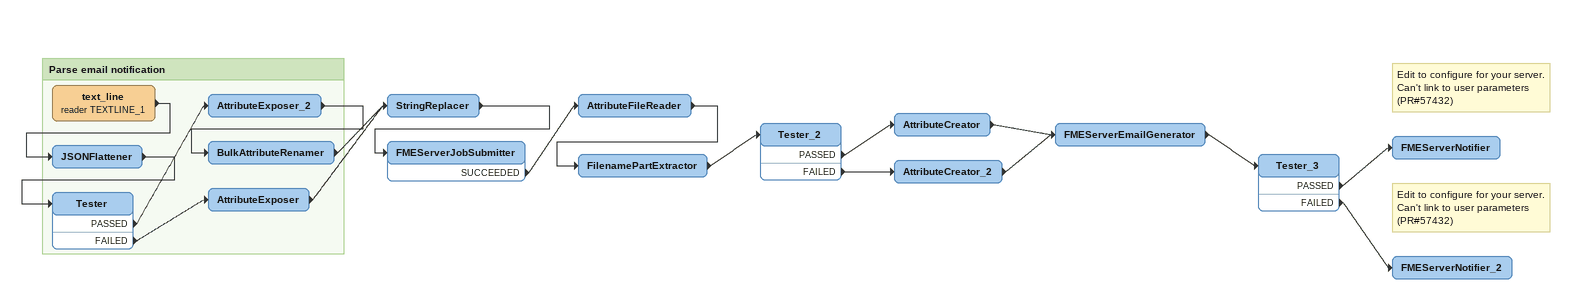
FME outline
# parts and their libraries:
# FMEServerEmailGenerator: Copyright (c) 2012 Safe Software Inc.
StringReplacer
    -> FMEServerJobSubmitter
FMEServerJobSubmitter
    SUCCEEDED -> AttributeFileReader
AttributeFileReader
    -> FilenamePartExtractor
FilenamePartExtractor
    -> Tester_2
Tester_2
    PASSED -> AttributeCreator
    FAILED -> AttributeCreator_2
AttributeCreator
    -> FMEServerEmailGenerator
AttributeCreator_2
    -> FMEServerEmailGenerator
FMEServerEmailGenerator
    -> Tester_3
Tester_3
    PASSED -> FMEServerNotifier
    FAILED -> FMEServerNotifier_2
Note: Edit to configure for your server. / Can't link to user parameters (PR#57432)
FMEServerNotifier
Note: Edit to configure for your server. / Can't link to user parameters (PR#57432)
FMEServerNotifier_2

Bookmark: Parse email notification
text_line (reader TEXTLINE_1)
    -> JSONFlattener
JSONFlattener
    -> Tester
Tester
    PASSED -> AttributeExposer_2
    FAILED -> AttributeExposer
AttributeExposer_2
    -> BulkAttributeRenamer
BulkAttributeRenamer
    -> StringReplacer
AttributeExposer
    -> StringReplacer
